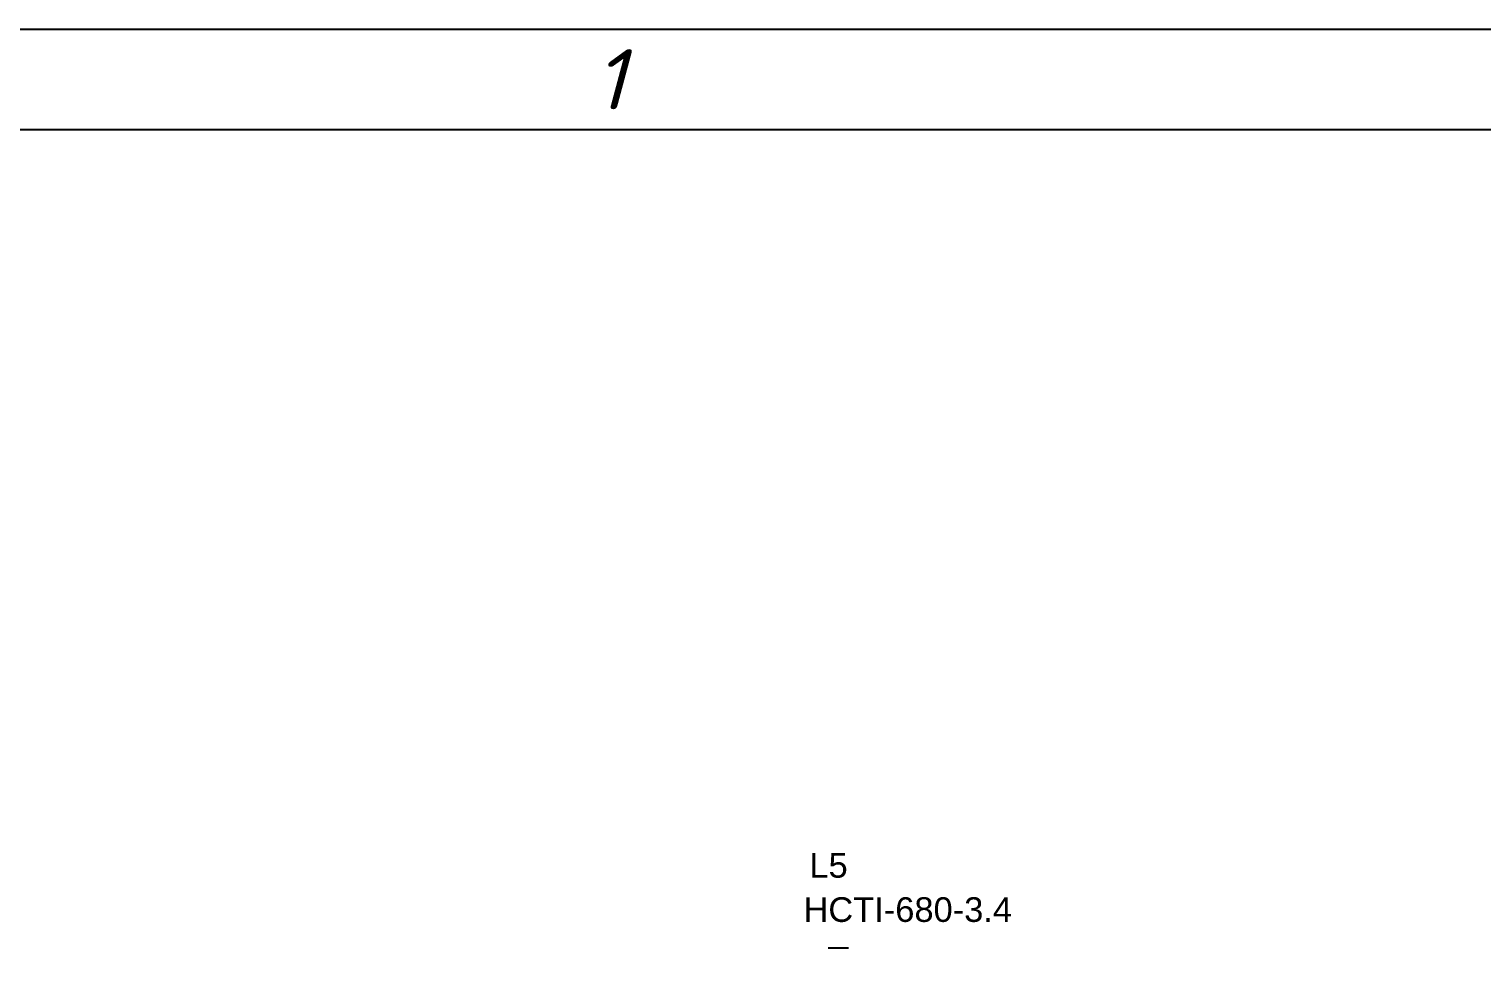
# Model space of a CAD drawing. Header units: millimetres. Extents: x 0 to 594, y 0 to 420.
# Drawn here: x 417.4 to 489.7, y 373.2 to 420 of the extents above; entities that cross this region are included whole.
import ezdxf
from ezdxf.enums import TextEntityAlignment as Align

# ---------------------------------------------------------------- set-up
doc = ezdxf.new("R2010")
doc.units = ezdxf.units.MM
for name, color, linetype in [('FORMATKA', 12, 'Continuous'), ('Sheet', 255, 'Continuous'), ('вспомогат', 4, 'Continuous')]:
    doc.layers.add(name, color=color, linetype=linetype)
doc.styles.get("Standard").update_dxf_attribs({"font": 'arial.ttf'})
doc.styles.add('TXT', font='simplex.shx', dxfattribs={"oblique": 15, "height": 2})

# ---------------------------------------------------------------- blocks, each defined once
blk = doc.blocks.new('fA2')
at = {"layer": 'FORMATKA', "color": 7}
blk.add_lwpolyline([(0, 0), (0, 420), (594, 420), (594, 0)], close=True, dxfattribs=at)
blk.add_lwpolyline([(20, 5), (20, 415), (589, 415), (589, 5), (20, 5)], dxfattribs=at)
at = {"layer": 'FORMATKA', "color": 7, "style": 'TXT', "oblique": 15}
blk.add_text('1', height=3, dxfattribs=at).set_placement((445.5, 416))
for tag, height, rotation, p in [('ОБОЗНАЧЕНИЕ', 3.8, 180, (55.5, 409.5)), ('ПЕРВ.ПРИМЕНЕНИЕ', 3.3, 90, (18, 261.5))]:
    blk.add_attdef(tag, text='', height=height, rotation=rotation, dxfattribs=at).set_placement(p, align=Align.CENTER)
for tag, height, p in [('ОБОЗНАЧЕНИЕ', 5, (528, 49)), ('НАИМЕНОВАНИЕ1', 3, (504.5, 37)), ('МАСШТАБ', 5, (579, 30)), ('НАИМЕНОВАНИЕ2', 4, (504.5, 29)), ('НАИМЕНОВАНИЕ3', 2.5, (504.5, 21.5)), ('МАТЕРИАЛ1', 2.5, (504.5, 14)), ('МАТЕРИАЛ2', 2.5, (504.5, 8.5))]:
    blk.add_attdef(tag, text='', height=height, dxfattribs=at).set_placement(p, align=Align.CENTER)
for tag, p, height in [('РАЗРАБОТАЛ', (422.5, 31.5), 2), ('ПРОВЕРИЛ', (422.5, 26.5), 2), ('Т.КОНТР', (422.5, 21.5), 2), ('ЛИСТ', (552.5, 21), 2.5), ('ЛИСТОВ', (575.5, 21), 2.5), ('Н.КОНТР', (422.5, 11.5), 2), ('УТВЕРДИЛ', (422.5, 6.5), 2)]:
    blk.add_attdef(tag, p, '', height=height, dxfattribs=at)

msp = doc.modelspace()

# ---------------------------------------------------------------- linework, layer by layer
at = {"layer": 'Sheet', "color": 0, "const_width": 1.016}
msp.add_lwpolyline([(457.67, 374.3), (457.67, 374.194)], dxfattribs=at)

# ---------------------------------------------------------------- block references
at = {"layer": 'вспомогат', "color": 7}
msp.add_blockref('fA2', (0, 0), dxfattribs=at)

# ---------------------------------------------------------------- texts
at = {"layer": 'Sheet', "color": 0}
for s, p in [('L5', (456.231, 377.75)), ('HCTI-680-3.4', (455.935, 375.549))]:
    msp.add_text(s, height=1.2277, dxfattribs=at).set_placement(p)

doc.saveas('drawing.dxf')
